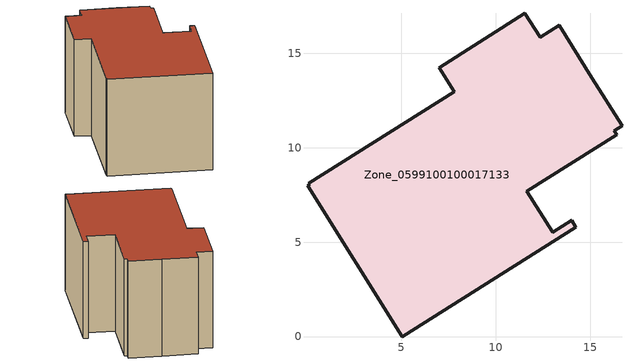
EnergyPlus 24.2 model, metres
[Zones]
Zone_0599100100017133
 floor ground (C_G): 14.02,6.15 14.24,5.78 5.07,0 0.04,7.99 0.15,8.06 0.11,8.13 7.81,12.96 7.01,14.23 11.55,17.1 12.36,15.84 13.36,16.47 15.09,13.7 16.69,11.16 16.29,10.88 16.41,10.69 11.64,7.7 13.02,5.52 z0
 wall outside (C_F): 15.09,13.7 13.36,16.47 12.36,15.84 11.55,17.1 7.01,14.23 7.81,12.96 0.11,8.13 0.15,8.06 0.04,7.99 5.07,0 14.24,5.78 14.02,6.15 13.02,5.52 11.64,7.7 16.41,10.69 16.29,10.88 16.69,11.16 15.09,13.7 z0:9.29
 roof outside (C_R): 16.41,10.69 16.29,10.88 16.69,11.16 15.09,13.7 13.36,16.47 12.36,15.84 11.55,17.1 7.01,14.23 7.81,12.96 0.11,8.13 0.15,8.06 0.04,7.99 5.07,0 14.24,5.78 14.02,6.15 13.02,5.52 11.64,7.7 z9.29
[BUILDING]
Pand.0599100100017133: North Axis=0; Terrain=City; Loads Convergence Tolerance Value=0.04; Temperature Convergence Tolerance Value=0.4; Solar Distribution=FullExterior; Maximum Number of Warmup Days=25; Minimum Number of Warmup Days=1
[Site:Location]
Rotterdam.The.Hague.AP_ZH_NLD Design_Conditions: Latitude=51.96; Longitude=4.45; Time Zone=1; Elevation=-4.5
[SITE:GROUNDTEMPERATURE:BUILDINGSURFACE]
18, 18, 18, 18, 18, 18, 18, 18, 18, 18, 18, 18
[MATERIAL] Thermal Absorptance=0.9; Solar Absorptance=0.7; Visible Absorptance=0.7
Name | Roughness | Thickness | Conductivity | Density | Specific Heat
G.D.2015-2018 | MediumSmooth | 0.15 | 0.0428571 | 540 | 1210
F.D.2015-2018 | Rough | 0.3 | 0.0666667 | 1920 | 840
R.D.2015-2018 | MediumRough | 0.2 | 0.0333333 | 1500 | 1000
[CONSTRUCTION]
C_G: G.D.2015-2018
C_F: F.D.2015-2018
C_R: R.D.2015-2018
[ZONE]
Zone_0599100100017133: Type=1; Multiplier=1; Ceiling Height=Autocalculate; Volume=Autocalculate; Floor Area=autocalculate; Part of Total Floor Area=Yes
[ZONEINFILTRATION:DESIGNFLOWRATE]
Infil_Zone_0599100100017133: Zone or ZoneList or Space or SpaceList=Zone_0599100100017133; Schedule=AlwaysOn; Design Flow Rate Calculation Method=Flow/Area; Flow Rate per Floor Area=0.0021; Constant Term Coefficient=1; Temperature Term Coefficient=0; Velocity Term Coefficient=0; Velocity Squared Term Coefficient=0
[HVACTEMPLATE:ZONE:IDEALLOADSAIRSYSTEM]
Zone_0599100100017133: Maximum Heating Supply Air Temperature=50; Minimum Cooling Supply Air Temperature=13; Maximum Heating Supply Air Humidity Ratio=0.0156; Minimum Cooling Supply Air Humidity Ratio=0.0077; Heating Limit=NoLimit; Cooling Limit=NoLimit; Dehumidification Control Type=ConstantSensibleHeatRatio; Cooling Sensible Heat Ratio=0.7; Dehumidification Setpoint=60; Humidification Control Type=None; Humidification Setpoint=30; Outdoor Air Method=None; Outdoor Air Flow Rate per Person=0.00944; Outdoor Air Flow Rate per Zone Floor Area=0; Outdoor Air Flow Rate per Zone=0; Demand Controlled Ventilation Type=None; Outdoor Air Economizer Type=NoEconomizer; Heat Recovery Type=None; Sensible Heat Recovery Effectiveness=0.7; Latent Heat Recovery Effectiveness=0.65
[ZONECONTROL:THERMOSTAT]
ThermostatControl_Zone_0599100100017133: Zone or ZoneList=Zone_0599100100017133; Control Type Schedule=DualSetpointControlType; Control 1=Thermostat_Zone_0599100100017133; Temperature Difference Between Cutout And Setpoint=0
[THERMOSTATSETPOINT:DUALSETPOINT]
Thermostat_Zone_0599100100017133: Heating Setpoint Temperature Schedule=HeatingSetpoint_Zone_0599100100017133; Cooling Setpoint Temperature Schedule=CoolingSetpoint_Zone_0599100100017133
[SCHEDULE:COMPACT]
HeatingSetpoint_Zone_0599100100017133: Through: 12/31, For: AllDays, Until: 24:00, 21
CoolingSetpoint_Zone_0599100100017133: Through: 12/31, For: AllDays, Until: 24:00, 24
DualSetpointControlType: Through: 12/31, For: AllDays, Until: 24:00, 4
AlwaysOn: Through: 12/31, For: AllDays, Until: 24:00, 1
